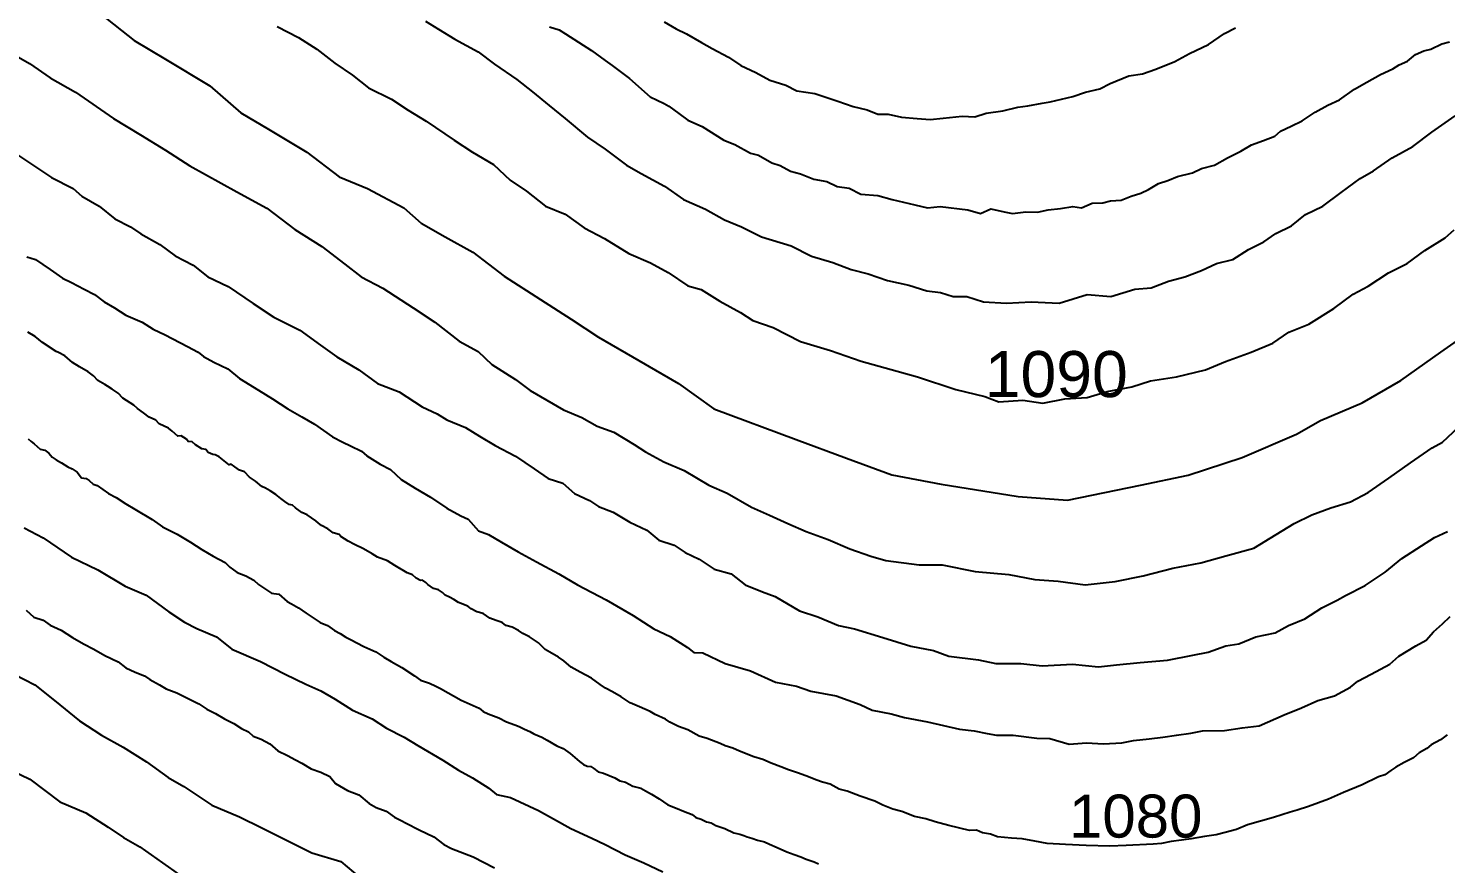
# Model space of a CAD drawing. Header units: millimetres. Extents: x 19067981 to 38137102, y 2652003 to 2652615.
# Drawn here: x 19068315.34 to 19068324.16, y 2652484.63 to 2652489.82 of the extents above; entities that cross this region are included whole.
import ezdxf

# ---------------------------------------------------------------- set-up
doc = ezdxf.new("R2010")
doc.units = ezdxf.units.MM
doc.styles.get("Standard").update_dxf_attribs({"font": 'arial.ttf'})

msp = doc.modelspace()

# ---------------------------------------------------------------- linework, layer by layer
for points in [[(19068315.7937, 2652489.911), (19068316.0005, 2652489.7466), (19068316.1953, 2652489.6303), (19068316.471, 2652489.4656), (19068316.6634, 2652489.2982), (19068316.8361, 2652489.196), (19068317.0731, 2652489.0536), (19068317.2759, 2652488.8992), (19068317.4512, 2652488.8275), (19068317.6782, 2652488.7072), (19068317.7846, 2652488.611), (19068317.9352, 2652488.5267), (19068318.1062, 2652488.4311), (19068318.3007, 2652488.2821), (19068318.5264, 2652488.1367), (19068318.717, 2652488.014), (19068318.8887, 2652487.9033), (19068319.1389, 2652487.7576), (19068319.3856, 2652487.614), (19068319.6052, 2652487.4575), (19068320.1173, 2652487.267), (19068320.4294, 2652487.1508), (19068320.7118, 2652487.0458), (19068321.02, 2652486.9895), (19068321.4979, 2652486.9113), (19068321.8044, 2652486.8886), (19068322.2582, 2652486.9828), (19068322.5557, 2652487.0446), (19068322.8908, 2652487.1553), (19068323.2286, 2652487.2986), (19068323.3772, 2652487.3849), (19068323.6362, 2652487.4952), (19068323.8772, 2652487.6335), (19068324.1269, 2652487.8091), (19068324.4017, 2652488.0023)], [(19068317.8115, 2652489.8669), (19068317.8932, 2652489.8171), (19068317.994, 2652489.7557), (19068318.1401, 2652489.6775), (19068318.2403, 2652489.5996), (19068318.381, 2652489.5051), (19068318.4782, 2652489.4286), (19068318.582, 2652489.3426), (19068318.6798, 2652489.2616), (19068318.8201, 2652489.1453), (19068318.9299, 2652489.0718), (19068319.0617, 2652488.9711), (19068319.153, 2652488.9211), (19068319.298, 2652488.8417), (19068319.4168, 2652488.7581), (19068319.554, 2652488.6983), (19068319.6718, 2652488.6314), (19068319.7763, 2652488.588), (19068319.9015, 2652488.5262), (19068320.0859, 2652488.4701), (19068320.2118, 2652488.4068), (19068320.3453, 2652488.3674), (19068320.4587, 2652488.324), (19068320.5655, 2652488.296), (19068320.6862, 2652488.2556), (19068320.8169, 2652488.226), (19068320.9295, 2652488.1899), (19068321.0142, 2652488.1811), (19068321.0945, 2652488.1561), (19068321.1776, 2652488.1561), (19068321.2826, 2652488.1228), (19068321.4262, 2652488.1133), (19068321.5786, 2652488.1214), (19068321.753, 2652488.1133), (19068321.9266, 2652488.1672), (19068322.0731, 2652488.1554), (19068322.2232, 2652488.2002), (19068322.3241, 2652488.2091), (19068322.4331, 2652488.2517), (19068322.5338, 2652488.2784), (19068322.6376, 2652488.3173), (19068322.7311, 2652488.3614), (19068322.8327, 2652488.3864), (19068322.9298, 2652488.4475), (19068323.0258, 2652488.4951), (19068323.1008, 2652488.5466), (19068323.1973, 2652488.5958), (19068323.2849, 2652488.6657), (19068323.3931, 2652488.7179), (19068323.5068, 2652488.8014), (19068323.6249, 2652488.8882), (19068323.7078, 2652488.9374), (19068323.8229, 2652489.0173), (19068323.9517, 2652489.0872), (19068324.071, 2652489.1776), (19068324.2148, 2652489.2789)], [(19068318.5829, 2652489.8321), (19068318.6424, 2652489.8145), (19068318.6831, 2652489.7882), (19068318.8434, 2652489.6843), (19068318.9287, 2652489.6238), (19068318.9738, 2652489.5909), (19068319.0309, 2652489.5491), (19068319.0816, 2652489.5117), (19068319.2096, 2652489.3969), (19068319.2954, 2652489.3562), (19068319.3251, 2652489.3386), (19068319.3878, 2652489.2925), (19068319.4428, 2652489.252), (19068319.5319, 2652489.2134), (19068319.6678, 2652489.1279), (19068319.7349, 2652489.1004), (19068319.8329, 2652489.0466), (19068319.8837, 2652489.034), (19068319.9661, 2652488.9868), (19068320.0177, 2652488.9695), (19068320.0811, 2652488.9357), (19068320.145, 2652488.9176), (19068320.2279, 2652488.8851), (19068320.3073, 2652488.8704), (19068320.3715, 2652488.8392), (19068320.4459, 2652488.8282), (19068320.5184, 2652488.7914), (19068320.6242, 2652488.7831), (19068320.7136, 2652488.7576), (19068320.8557, 2652488.7245), (19068320.9347, 2652488.7061), (19068321.0127, 2652488.7145), (19068321.1856, 2652488.6937), (19068321.2628, 2652488.6716), (19068321.3288, 2652488.7002), (19068321.4116, 2652488.682), (19068321.4621, 2652488.6709), (19068321.5455, 2652488.6811), (19068321.618, 2652488.6798), (19068321.6835, 2652488.6949), (19068321.7607, 2652488.7018), (19068321.8377, 2652488.7158), (19068321.8911, 2652488.7072), (19068321.9583, 2652488.7349), (19068322.0242, 2652488.737), (19068322.0715, 2652488.7505), (19068322.1382, 2652488.7554), (19068322.2015, 2652488.7792), (19068322.2601, 2652488.7987), (19068322.3078, 2652488.8216), (19068322.37, 2652488.8578), (19068322.4294, 2652488.8773), (19068322.4884, 2652488.9016), (19068322.5829, 2652488.9241), (19068322.6382, 2652488.9512), (19068322.7193, 2652488.9711), (19068322.7992, 2652489.0166), (19068322.883, 2652489.0588), (19068322.949, 2652489.0982), (19068323.0236, 2652489.1264), (19068323.0932, 2652489.1527), (19068323.1301, 2652489.1834), (19068323.1956, 2652489.2154), (19068323.263, 2652489.2484), (19068323.3441, 2652489.3015), (19068323.4231, 2652489.3452), (19068323.4964, 2652489.3773), (19068323.5903, 2652489.4443), (19068323.6662, 2652489.4876), (19068323.7514, 2652489.5363), (19068323.8282, 2652489.5716), (19068323.8676, 2652489.5967), (19068323.9184, 2652489.6188), (19068323.9696, 2652489.6591), (19068324.0216, 2652489.6829), (19068324.0647, 2652489.694), (19068324.132, 2652489.726), (19068324.1801, 2652489.7382)], [(19068319.2965, 2652489.8626), (19068319.3713, 2652489.819), (19068319.4358, 2652489.7895), (19068319.5287, 2652489.7357), (19068319.594, 2652489.6979), (19068319.697, 2652489.6443), (19068319.7722, 2652489.5911), (19068319.8663, 2652489.5485), (19068319.9534, 2652489.5006), (19068320.0525, 2652489.4695), (19068320.1212, 2652489.4352), (19068320.2337, 2652489.4181), (19068320.3757, 2652489.3696), (19068320.4721, 2652489.3367), (19068320.5589, 2652489.3161), (19068320.6247, 2652489.2901), (19068320.6886, 2652489.2901), (19068320.7732, 2652489.2712), (19068320.8707, 2652489.2628), (19068320.9506, 2652489.2557), (19068321.0317, 2652489.2639), (19068321.1503, 2652489.276), (19068321.2277, 2652489.2734), (19068321.2993, 2652489.2953), (19068321.402, 2652489.309), (19068321.4956, 2652489.3321), (19068321.5577, 2652489.3404), (19068321.6465, 2652489.3569), (19068321.6966, 2652489.3663), (19068321.8375, 2652489.3991), (19068321.9174, 2652489.4257), (19068322.0056, 2652489.4458), (19068322.0707, 2652489.4795), (19068322.1859, 2652489.5265), (19068322.2705, 2652489.5407), (19068322.3546, 2652489.5679), (19068322.4724, 2652489.6175), (19068322.5632, 2652489.667), (19068322.6805, 2652489.7214), (19068322.7817, 2652489.79), (19068322.8498, 2652489.8254)], [(19068315.134, 2652489.726), (19068315.3489, 2652489.6051), (19068315.4787, 2652489.5157), (19068315.6351, 2652489.4258), (19068315.8724, 2652489.2618), (19068316.0393, 2652489.1596), (19068316.1961, 2652489.0662), (19068316.3472, 2652488.9678), (19068316.6389, 2652488.8065), (19068316.8261, 2652488.704), (19068316.9997, 2652488.573), (19068317.1664, 2652488.4672), (19068317.3103, 2652488.356), (19068317.4125, 2652488.277), (19068317.5476, 2652488.2068), (19068317.7359, 2652488.0842), (19068317.8703, 2652487.9966), (19068318.0218, 2652487.8771), (19068318.1392, 2652487.814), (19068318.2237, 2652487.7336), (19068318.372, 2652487.6403), (19068318.4623, 2652487.5715), (19068318.5657, 2652487.5116), (19068318.6704, 2652487.4511), (19068318.7842, 2652487.4023), (19068318.8787, 2652487.3482), (19068318.9841, 2652487.3117), (19068319.1089, 2652487.2346), (19068319.1803, 2652487.1887), (19068319.2936, 2652487.1264), (19068319.4205, 2652487.0735), (19068319.574, 2652486.9833), (19068319.6881, 2652486.9333), (19068319.8386, 2652486.8459), (19068319.9519, 2652486.795), (19068320.0654, 2652486.7441), (19068320.1787, 2652486.6932), (19068320.317, 2652486.6453), (19068320.4508, 2652486.587), (19068320.5814, 2652486.5411), (19068320.675, 2652486.5141), (19068320.8819, 2652486.487), (19068321.026, 2652486.487), (19068321.2304, 2652486.4465), (19068321.439, 2652486.426), (19068321.6007, 2652486.3965), (19068321.7458, 2652486.385), (19068321.9149, 2652486.3629), (19068322.1013, 2652486.3834), (19068322.2745, 2652486.4178), (19068322.4598, 2652486.4656), (19068322.6338, 2652486.4992), (19068322.7898, 2652486.5426), (19068322.9627, 2652486.5908), (19068323.1024, 2652486.6758), (19068323.2142, 2652486.7438), (19068323.3232, 2652486.7987), (19068323.4424, 2652486.8419), (19068323.5639, 2652486.8788), (19068323.6748, 2652486.9362), (19068323.8037, 2652487.0263), (19068323.9381, 2652487.1204), (19068324.0722, 2652487.2142), (19068324.1374, 2652487.2506), (19068324.2353, 2652487.3439)], [(19068315.28, 2652489.0314), (19068315.4871, 2652488.8949), (19068315.6218, 2652488.8259), (19068315.6752, 2652488.7794), (19068315.7833, 2652488.7179), (19068315.8795, 2652488.6392), (19068315.9784, 2652488.5894), (19068316.0416, 2652488.5455), (19068316.1588, 2652488.4791), (19068316.2561, 2652488.4077), (19068316.3663, 2652488.3509), (19068316.4591, 2652488.2784), (19068316.5846, 2652488.2179), (19068316.7395, 2652488.1113), (19068316.8698, 2652488.0266), (19068317.0295, 2652487.9456), (19068317.1581, 2652487.8522), (19068317.2596, 2652487.7796), (19068317.3972, 2652487.6997), (19068317.5136, 2652487.6149), (19068317.6492, 2652487.5616), (19068317.7919, 2652487.4694), (19068317.8847, 2652487.4248), (19068317.945, 2652487.389), (19068318.0601, 2652487.3405), (19068318.1476, 2652487.2872), (19068318.2447, 2652487.228), (19068318.3725, 2652487.1622), (19068318.4873, 2652487.0833), (19068318.5741, 2652487.0235), (19068318.6667, 2652486.9945), (19068318.7385, 2652486.9299), (19068318.8321, 2652486.8879), (19068318.8889, 2652486.8504), (19068318.9795, 2652486.8143), (19068319.0836, 2652486.7514), (19068319.1894, 2652486.7033), (19068319.2629, 2652486.6395), (19068319.3585, 2652486.6094), (19068319.4276, 2652486.564), (19068319.5134, 2652486.5221), (19068319.607, 2652486.4609), (19068319.7132, 2652486.4309), (19068319.7998, 2652486.3627), (19068319.9083, 2652486.3199), (19068319.9857, 2652486.2893), (19068320.137, 2652486.2005), (19068320.2525, 2652486.1638), (19068320.3802, 2652486.1088), (19068320.4791, 2652486.0895), (19068320.6572, 2652486.0342), (19068320.83, 2652485.9804), (19068320.9721, 2652485.9538), (19068321.0657, 2652485.9197), (19068321.2507, 2652485.8967), (19068321.3583, 2652485.8731), (19068321.515, 2652485.8731), (19068321.6475, 2652485.8599), (19068321.8365, 2652485.8695), (19068321.9966, 2652485.852), (19068322.1086, 2652485.8642), (19068322.2564, 2652485.8804), (19068322.4259, 2652485.894), (19068322.5843, 2652485.9254), (19068322.6791, 2652485.9442), (19068322.789, 2652485.9831), (19068322.8707, 2652485.9966), (19068322.9749, 2652486.0386), (19068323.0956, 2652486.0648), (19068323.1796, 2652486.1102), (19068323.2811, 2652486.1504), (19068323.3864, 2652486.2189), (19068323.4809, 2652486.2678), (19068323.5339, 2652486.2953), (19068323.6549, 2652486.358), (19068323.7795, 2652486.4422), (19068323.8836, 2652486.5261), (19068324.0061, 2652486.6047), (19068324.0871, 2652486.6567), (19068324.1682, 2652486.6934)], [(19068315.3321, 2652488.4027), (19068315.3864, 2652488.3859), (19068315.4778, 2652488.3233), (19068315.5552, 2652488.2697), (19068315.6101, 2652488.2423), (19068315.6901, 2652488.2008), (19068315.7531, 2652488.1677), (19068315.813, 2652488.1223), (19068315.8779, 2652488.0843), (19068315.9485, 2652488.0403), (19068316.0496, 2652487.9954), (19068316.1176, 2652487.9524), (19068316.1937, 2652487.9175), (19068316.3313, 2652487.8449), (19068316.3981, 2652487.8101), (19068316.4317, 2652487.7814), (19068316.4948, 2652487.7465), (19068316.5836, 2652487.7058), (19068316.6548, 2652487.6453), (19068316.7734, 2652487.5721), (19068316.8602, 2652487.5192), (19068316.9562, 2652487.4562), (19068317.0426, 2652487.408), (19068317.1224, 2652487.3625), (19068317.2335, 2652487.2824), (19068317.2978, 2652487.2488), (19068317.3459, 2652487.227), (19068317.4145, 2652487.1933), (19068317.4479, 2652487.1649), (19068317.5308, 2652487.1126), (19068317.5945, 2652487.0802), (19068317.66, 2652487.0172), (19068317.7475, 2652486.9627), (19068317.8436, 2652486.9072), (19068317.9447, 2652486.8387), (19068318.0316, 2652486.7916), (19068318.0765, 2652486.7704), (19068318.1414, 2652486.6981), (19068318.2044, 2652486.6763), (19068318.2844, 2652486.628), (19068318.388, 2652486.5682), (19068318.5021, 2652486.5065), (19068318.6415, 2652486.4307), (19068318.7563, 2652486.3634), (19068318.9355, 2652486.2702), (19068319.1033, 2652486.1718), (19068319.231, 2652486.0893), (19068319.3346, 2652486.0407), (19068319.4408, 2652485.9724), (19068319.4807, 2652485.9419), (19068319.5363, 2652485.9388), (19068319.676, 2652485.8727), (19068319.8324, 2652485.8287), (19068319.9884, 2652485.7564), (19068320.12, 2652485.7328), (19068320.2092, 2652485.7004), (19068320.365, 2652485.6714), (19068320.516, 2652485.6184), (19068320.5896, 2652485.5829), (19068320.7075, 2652485.5605), (19068320.7917, 2652485.5374), (19068320.9344, 2652485.5098), (19068321.1334, 2652485.4649), (19068321.2233, 2652485.4549), (19068321.3056, 2652485.4387), (19068321.363, 2652485.4269), (19068321.4658, 2652485.4279), (19068321.6149, 2652485.4098), (19068321.6954, 2652485.4067), (19068321.814, 2652485.3725), (19068321.9219, 2652485.3793), (19068322.0284, 2652485.3742), (19068322.1419, 2652485.3811), (19068322.2156, 2652485.3948), (19068322.3129, 2652485.406), (19068322.3965, 2652485.4154), (19068322.4826, 2652485.4278), (19068322.5709, 2652485.4397), (19068322.6439, 2652485.4547), (19068322.7812, 2652485.4578), (19068322.8904, 2652485.4734), (19068322.9971, 2652485.4852), (19068323.1516, 2652485.5552), (19068323.2595, 2652485.597), (19068323.3606, 2652485.6431), (19068323.4642, 2652485.673), (19068323.5637, 2652485.727), (19068323.6098, 2652485.7644), (19068323.6928, 2652485.8074), (19068323.8082, 2652485.8691), (19068323.8652, 2652485.9181), (19068323.9713, 2652485.9841), (19068324.0356, 2652486.0184), (19068324.0799, 2652486.0707), (19068324.1374, 2652486.1191), (19068324.1854, 2652486.1652)], [(19068315.3419, 2652487.2712), (19068315.3597, 2652487.2542), (19068315.379, 2652487.2403), (19068315.4162, 2652487.2069), (19068315.444, 2652487.1999), (19068315.4687, 2652487.1822), (19068315.4896, 2652487.156), (19068315.5143, 2652487.139), (19068315.549, 2652487.1205), (19068315.5879, 2652487.0969), (19068315.6141, 2652487.0838), (19068315.6458, 2652487.0622), (19068315.6728, 2652487.0283), (19068315.7014, 2652487.0244), (19068315.72, 2652487.0121), (19068315.7455, 2652486.9889), (19068315.7694, 2652486.9797), (19068315.8414, 2652486.9302), (19068315.8892, 2652486.9059), (19068315.9487, 2652486.866), (19068316.0051, 2652486.8332), (19068316.1117, 2652486.7688), (19068316.1767, 2652486.7242), (19068316.2685, 2652486.6785), (19068316.3507, 2652486.6285), (19068316.4204, 2652486.5816), (19068316.4925, 2652486.5417), (19068316.5663, 2652486.5013), (19068316.5961, 2652486.4732), (19068316.6407, 2652486.4403), (19068316.6955, 2652486.4177), (19068316.7441, 2652486.3919), (19068316.7738, 2652486.3645), (19068316.8538, 2652486.3118), (19068316.9, 2652486.3047), (19068316.9525, 2652486.2586), (19068316.9783, 2652486.2453), (19068317.0222, 2652486.2203), (19068317.0709, 2652486.1855), (19068317.1077, 2652486.1621), (19068317.1578, 2652486.1277), (19068317.2017, 2652486.1089), (19068317.2455, 2652486.0776), (19068317.2808, 2652486.0596), (19068317.316, 2652486.0378), (19068317.3457, 2652486.0237), (19068317.4282, 2652485.9787), (19068317.5026, 2652485.9466), (19068317.5535, 2652485.9122), (19068317.5981, 2652485.8856), (19068317.6647, 2652485.8481), (19068317.744, 2652485.7966), (19068317.7799, 2652485.7705), (19068317.8359, 2652485.7509), (19068317.8753, 2652485.7318), (19068317.9058, 2652485.7175), (19068318.0328, 2652485.6446), (19068318.145, 2652485.5959), (19068318.1701, 2652485.5753), (19068318.201, 2652485.5605), (19068318.2681, 2652485.5353), (19068318.3158, 2652485.5107), (19068318.3669, 2652485.493), (19068318.395, 2652485.4808), (19068318.4269, 2652485.4646), (19068318.4618, 2652485.4503), (19068318.4849, 2652485.4366), (19068318.5353, 2652485.4157), (19068318.5682, 2652485.3975), (19068318.6292, 2652485.3617), (19068318.6675, 2652485.3445), (19068318.7118, 2652485.3131), (19068318.7694, 2652485.2637), (19068318.7945, 2652485.246), (19068318.8181, 2652485.2352), (19068318.8402, 2652485.2323), (19068318.8589, 2652485.221), (19068318.8859, 2652485.1999), (19068318.9199, 2652485.191), (19068318.9889, 2652485.1617), (19068319.0214, 2652485.1445), (19068319.0563, 2652485.1366), (19068319.101, 2652485.1111), (19068319.1522, 2652485.0988), (19068319.1797, 2652485.0826), (19068319.218, 2652485.06), (19068319.2652, 2652485.033), (19068319.319, 2652484.9941), (19068319.3765, 2652484.971), (19068319.4173, 2652484.9548), (19068319.4696, 2652484.934), (19068319.4942, 2652484.9159), (19068319.5267, 2652484.9061), (19068319.5586, 2652484.8889), (19068319.5876, 2652484.8825), (19068319.6181, 2652484.8663), (19068319.6744, 2652484.8469), (19068319.7299, 2652484.8213), (19068319.7668, 2652484.8115), (19068319.7909, 2652484.8037), (19068319.8135, 2652484.7953), (19068319.8406, 2652484.7879), (19068319.8774, 2652484.7757), (19068319.9197, 2652484.7649), (19068319.9517, 2652484.7511), (19068319.9984, 2652484.73), (19068320.0586, 2652484.7023), (19068320.1038, 2652484.6865), (19068320.1456, 2652484.6718), (19068320.1785, 2652484.6576), (19068320.2292, 2652484.6399), (19068320.2557, 2652484.6281)], [(19068315.3155, 2652486.7163), (19068315.4349, 2652486.6547), (19068315.6105, 2652486.5341), (19068315.7751, 2652486.456), (19068315.9452, 2652486.3546), (19068316.0751, 2652486.2984), (19068316.215, 2652486.1947), (19068316.3132, 2652486.1311), (19068316.3908, 2652486.091), (19068316.5126, 2652486.0385), (19068316.6067, 2652485.9624), (19068316.7867, 2652485.8864), (19068316.939, 2652485.8076), (19068317.067, 2652485.7458), (19068317.1612, 2652485.7043), (19068317.2498, 2652485.6518), (19068317.3577, 2652485.5827), (19068317.4796, 2652485.5301), (19068317.5696, 2652485.472), (19068317.6789, 2652485.4154), (19068317.7634, 2652485.3628), (19068317.919, 2652485.2733), (19068318.0173, 2652485.2097), (19068318.1045, 2652485.1627), (19068318.2056, 2652485.0991), (19068318.2541, 2652485.059), (19068318.3399, 2652485.0397), (19068318.5157, 2652484.9595), (19068318.6085, 2652484.907), (19068318.7164, 2652484.8475), (19068318.8472, 2652484.7871), (19068318.9303, 2652484.7484), (19068319.0535, 2652484.6848), (19068319.1698, 2652484.635), (19068319.2889, 2652484.5784)], [(19068315.3289, 2652486.2052), (19068315.3758, 2652486.1624), (19068315.4341, 2652486.1423), (19068315.4776, 2652486.1115), (19068315.5466, 2652486.0801), (19068315.6177, 2652486.0355), (19068315.6847, 2652485.9961), (19068315.7497, 2652485.9633), (19068315.818, 2652485.9232), (19068315.8997, 2652485.8844), (19068315.9475, 2652485.8473), (19068316.0064, 2652485.8186), (19068316.0654, 2652485.7958), (19068316.0968, 2652485.7744), (19068316.1584, 2652485.741), (19068316.1986, 2652485.7169), (19068316.2652, 2652485.6919), (19068316.3361, 2652485.6564), (19068316.4031, 2652485.6217), (19068316.452, 2652485.5896), (19068316.5056, 2652485.5628), (19068316.5615, 2652485.5284), (19068316.6191, 2652485.5003), (19068316.6679, 2652485.4702), (19068316.7108, 2652485.4481), (19068316.7409, 2652485.4207), (19068316.7905, 2652485.4027), (19068316.8442, 2652485.3748), (19068316.8945, 2652485.3307), (19068316.9534, 2652485.3006), (19068317.0029, 2652485.2745), (19068317.0438, 2652485.2538), (19068317.1014, 2652485.219), (19068317.1618, 2652485.1986), (19068317.2161, 2652485.1712), (19068317.2523, 2652485.1277), (19068317.3266, 2652485.0842), (19068317.3969, 2652485.0561), (19068317.4626, 2652485.0023), (19068317.5055, 2652484.9789), (19068317.5664, 2652484.9555), (19068317.6187, 2652484.9187), (19068317.6602, 2652484.8966), (19068317.6923, 2652484.8806), (19068317.773, 2652484.8401), (19068317.8641, 2652484.7947), (19068317.927, 2652484.7472), (19068317.9746, 2652484.7224), (19068318.1093, 2652484.6716), (19068318.2421, 2652484.6031)], [(19068315.1888, 2652485.8405), (19068315.3831, 2652485.7416), (19068315.5045, 2652485.6427), (19068315.6596, 2652485.5177), (19068315.7979, 2652485.4281), (19068315.9324, 2652485.3535), (19068316.0768, 2652485.2629), (19068316.2113, 2652485.164), (19068316.3085, 2652485.108), (19068316.4822, 2652484.9923), (19068316.656, 2652484.9196), (19068316.7947, 2652484.8513), (19068316.9685, 2652484.7636), (19068317.1049, 2652484.6964), (19068317.2861, 2652484.6423), (19068317.4038, 2652484.5434)]]:
    msp.add_lwpolyline(points)
at = {"color": 61}
for points in [[(19068316.8898, 2652489.835), (19068317.0213, 2652489.7649), (19068317.1353, 2652489.6936), (19068317.2472, 2652489.6058), (19068317.3582, 2652489.5322), (19068317.457, 2652489.4532), (19068317.6002, 2652489.3821), (19068317.7043, 2652489.313), (19068317.8168, 2652489.2447), (19068317.9903, 2652489.1281), (19068318.1033, 2652489.0522), (19068318.2351, 2652488.977), (19068318.3386, 2652488.8795), (19068318.4396, 2652488.8112), (19068318.5593, 2652488.7175), (19068318.6816, 2652488.6674), (19068318.7979, 2652488.5831), (19068318.9251, 2652488.5152), (19068319.0771, 2652488.4219), (19068319.2104, 2652488.3645), (19068319.3222, 2652488.3053), (19068319.443, 2652488.2218), (19068319.5258, 2652488.199), (19068319.6424, 2652488.1265), (19068319.7716, 2652488.0567), (19068319.8476, 2652488.0058), (19068319.9737, 2652487.9625), (19068320.1443, 2652487.8764), (19068320.3313, 2652487.8203), (19068320.5223, 2652487.7538), (19068320.6705, 2652487.7121), (19068320.8727, 2652487.6551), (19068321.1109, 2652487.5761), (19068321.2899, 2652487.5332), (19068321.378, 2652487.5006), (19068321.527, 2652487.5104), (19068321.6509, 2652487.4914), (19068321.7877, 2652487.5188), (19068321.9272, 2652487.528), (19068322.0519, 2652487.5651), (19068322.2039, 2652487.594), (19068322.3217, 2652487.6319), (19068322.4826, 2652487.655), (19068322.6634, 2652487.699), (19068322.7881, 2652487.7522), (19068322.9477, 2652487.8098), (19068323.0809, 2652487.8643), (19068323.1813, 2652487.9326), (19068323.3059, 2652487.9827), (19068323.4612, 2652488.0817), (19068323.5805, 2652488.1705), (19068323.6747, 2652488.2191), (19068323.8012, 2652488.303), (19068323.9175, 2652488.3607), (19068324.0277, 2652488.4411), (19068324.1541, 2652488.5204), (19068324.2096, 2652488.569)], [(19068324.1667, 2652485.4296), (19068324.125, 2652485.3986), (19068324.0656, 2652485.3672), (19068324.0385, 2652485.3453), (19068323.9911, 2652485.3176), (19068323.9557, 2652485.2869), (19068323.899, 2652485.2569), (19068323.8462, 2652485.2282), (19068323.8148, 2652485.2089), (19068323.7774, 2652485.1822), (19068323.7393, 2652485.1689), (19068323.6362, 2652485.1199), (19068323.522, 2652485.0712), (19068323.4285, 2652485.0291), (19068323.3033, 2652484.9849), (19068323.2338, 2652484.9622), (19068323.1897, 2652484.9496), (19068323.086, 2652484.9167), (19068322.9249, 2652484.8693), (19068322.8548, 2652484.8406), (19068322.786, 2652484.8219), (19068322.7286, 2652484.8086), (19068322.6558, 2652484.7979), (19068322.5727, 2652484.7837), (19068322.5133, 2652484.7744), (19068322.4498, 2652484.7664), (19068322.3888, 2652484.7536), (19068322.3374, 2652484.7502), (19068322.1698, 2652484.7416), (19068322.0689, 2652484.7369), (19068321.9204, 2652484.7408), (19068321.7922, 2652484.7475), (19068321.6778, 2652484.7549), (19068321.6017, 2652484.7689), (19068321.5227, 2652484.7823), (19068321.4559, 2652484.7883), (19068321.3696, 2652484.7964), (19068321.3262, 2652484.8124), (19068321.2767, 2652484.8204), (19068321.2393, 2652484.8371), (19068321.1953, 2652484.8344), (19068321.0661, 2652484.8666), (19068320.9807, 2652484.8892), (19068320.9245, 2652484.9079), (19068320.8531, 2652484.9219), (19068320.7748, 2652484.9528), (19068320.7187, 2652484.9668), (19068320.6559, 2652484.9921), (19068320.6058, 2652485.0175), (19068320.516, 2652485.0484), (19068320.4339, 2652485.0791), (19068320.3851, 2652485.0924), (19068320.3284, 2652485.1224), (19068320.2804, 2652485.1364), (19068320.2405, 2652485.1502), (19068320.1931, 2652485.169), (19068320.1323, 2652485.1921), (19068320.0697, 2652485.2115), (19068320.0223, 2652485.2304), (19068319.9623, 2652485.2543), (19068319.9098, 2652485.2761), (19068319.8549, 2652485.2924), (19068319.7656, 2652485.3284), (19068319.7233, 2652485.3465), (19068319.6764, 2652485.3606), (19068319.6448, 2652485.3767), (19068319.5641, 2652485.4076), (19068319.5138, 2652485.421), (19068319.444, 2652485.4606), (19068319.3856, 2652485.4827), (19068319.3305, 2652485.509), (19068319.3043, 2652485.5271), (19068319.2412, 2652485.5572), (19068319.209, 2652485.576), (19068319.1424, 2652485.6036), (19068319.0847, 2652485.6297), (19068319.0284, 2652485.6672), (19068318.9746, 2652485.6969), (19068318.9316, 2652485.7204), (19068318.8981, 2652485.7425), (19068318.8437, 2652485.7814), (19068318.7738, 2652485.8192), (19068318.7188, 2652485.8501), (19068318.6718, 2652485.8909), (19068318.6389, 2652485.913), (19068318.5859, 2652485.944), (19068318.557, 2652485.9614), (19068318.5275, 2652485.9889), (19068318.5141, 2652486.0017), (19068318.4596, 2652486.0387), (19068318.4173, 2652486.0608), (19068318.3898, 2652486.0776), (19068318.3501, 2652486.0984), (19068318.3118, 2652486.1102), (19068318.288, 2652486.1286), (19068318.2522, 2652486.1405), (19068318.2122, 2652486.1546), (19068318.1699, 2652486.1838), (19068318.132, 2652486.1946), (19068318.0963, 2652486.2141), (19068318.0762, 2652486.2292), (19068318.0177, 2652486.2535), (19068317.9891, 2652486.2723), (19068317.9622, 2652486.2855), (19068317.9349, 2652486.2979), (19068317.9173, 2652486.3145), (19068317.8938, 2652486.3314), (19068317.8626, 2652486.3404), (19068317.8268, 2652486.3643), (19068317.8135, 2652486.3771), (19068317.7939, 2652486.3924), (19068317.7816, 2652486.3894), (19068317.7542, 2652486.4036), (19068317.7313, 2652486.4255), (19068317.6985, 2652486.4375), (19068317.6205, 2652486.4826), (19068317.5757, 2652486.5121), (19068317.5134, 2652486.535), (19068317.4795, 2652486.5547), (19068317.427, 2652486.5874), (19068317.3713, 2652486.6136), (19068317.3308, 2652486.6344), (19068317.2849, 2652486.6628), (19068317.2748, 2652486.6752), (19068317.2376, 2652486.6861), (19068317.2048, 2652486.7113), (19068317.1655, 2652486.732), (19068317.1469, 2652486.7451), (19068317.1305, 2652486.7615), (19068317.0769, 2652486.7986), (19068317.0431, 2652486.8128), (19068317.0026, 2652486.8412), (19068316.984, 2652486.8575), (19068316.9633, 2652486.863), (19068316.9381, 2652486.8816), (19068316.9127, 2652486.8984), (19068316.881, 2652486.9236), (19068316.8461, 2652486.9465), (19068316.8165, 2652486.9629), (19068316.7936, 2652486.9749), (19068316.7542, 2652487.0076), (19068316.7182, 2652487.0316), (19068316.6865, 2652487.0644), (19068316.6548, 2652487.0764), (19068316.6263, 2652487.0971), (19068316.6034, 2652487.1124), (19068316.5914, 2652487.1091), (19068316.529, 2652487.1585), (19068316.5038, 2652487.1716), (19068316.4896, 2652487.1727), (19068316.4599, 2652487.1849), (19068316.4468, 2652487.2045), (19068316.4206, 2652487.2089), (19068316.3812, 2652487.234), (19068316.3605, 2652487.2526), (19068316.3353, 2652487.2537), (19068316.3255, 2652487.2679), (19068316.2916, 2652487.2897), (19068316.2719, 2652487.2875), (19068316.2358, 2652487.3181), (19068316.2129, 2652487.3377), (19068316.1557, 2652487.3632), (19068316.135, 2652487.3872), (19068316.0934, 2652487.4057), (19068316.0585, 2652487.433), (19068316.0213, 2652487.4592), (19068315.9972, 2652487.48), (19068315.9305, 2652487.5241), (19068315.8998, 2652487.5536), (19068315.8638, 2652487.5787), (19068315.8354, 2652487.5983), (19068315.8168, 2652487.6081), (19068315.7741, 2652487.6333), (19068315.7479, 2652487.6616), (19068315.714, 2652487.6867), (19068315.6603, 2652487.7178), (19068315.6166, 2652487.7451), (19068315.5695, 2652487.7866), (19068315.5302, 2652487.8062), (19068315.5149, 2652487.8139), (19068315.4304, 2652487.8687), (19068315.3845, 2652487.9058), (19068315.3386, 2652487.9331)], [(19068315.243, 2652485.2071), (19068315.352, 2652485.1547), (19068315.5373, 2652485.0138), (19068315.6989, 2652484.9457), (19068315.839, 2652484.8563), (19068315.9344, 2652484.7922), (19068316.0356, 2652484.7339), (19068316.2813, 2652484.5599)]]:
    msp.add_lwpolyline(points, dxfattribs=at)

# ---------------------------------------------------------------- texts
at = {"attachment_point": 1}
for s, insert, char_height in [('1090', (19068321.2901, 2652487.816), 0.28628), ('1080', (19068321.8136, 2652485.0582), 0.2672)]:
    msp.add_mtext(s, dxfattribs=dict(at, insert=insert, char_height=char_height))

doc.saveas('drawing.dxf')
